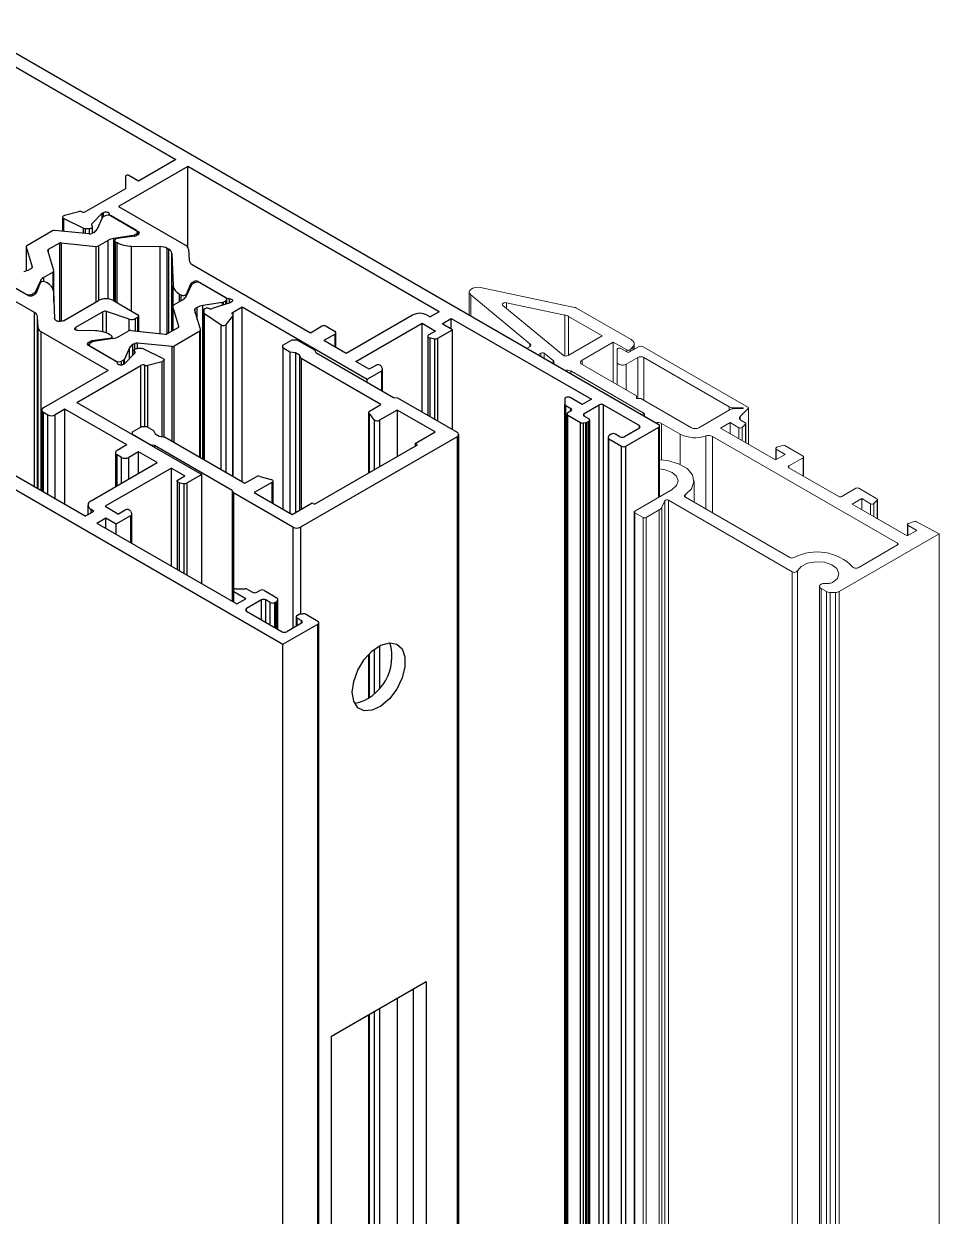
# Model space of a CAD drawing. Header units: millimetres. Extents: x 221 to 2771, y 196 to 840.
# Drawn here: x 2630.76 to 2665.56, y 745.87 to 791.19 of the extents above; entities that cross this region are included whole.
import ezdxf

# ---------------------------------------------------------------- set-up
doc = ezdxf.new("R2010")
doc.units = ezdxf.units.MM

# ---------------------------------------------------------------- blocks, each defined once
blk = doc.blocks.new('İS.GR.3D')
at = {"color": 252, "linetype": 'Continuous'}
for p, q in [((2666.2, 2381.307), (2666.559, 2381.515)), ((2666.2, 2381.202), (2666.2, 2381.307)), ((2666.559, 2381.515), (2666.729, 2381.515)), ((2666.729, 2381.515), (2667.405, 2381.125)), ((2666.467, 2381.047), (2666.2, 2381.202)), ((2666.2, 2381.202), (2666.2, 2375.08)), ((2666.681, 2381.016), (2666.467, 2381.047)), ((2666.467, 2381.047), (2666.467, 2374.926)), ((2666.839, 2380.924), (2666.681, 2381.016)), ((2666.681, 2381.016), (2666.681, 2374.943)), ((2666.9, 2380.798), (2666.839, 2380.924)), ((2666.839, 2380.924), (2666.839, 2375.035)), ((2669.932, 2379.048), (2666.9, 2380.798)), ((2666.9, 2380.798), (2666.9, 2375.07)), ((2667.405, 2381.125), (2667.454, 2381.033)), ((2667.454, 2381.033), (2670.413, 2379.325)), ((2669.503, 2378.8), (2669.932, 2379.048)), ((2670.413, 2379.325), (2670.565, 2379.301)), ((2670.565, 2379.301), (2672.827, 2377.996)), ((2669.467, 2376.453), (2669.467, 2378.75)), ((2669.678, 2378.473), (2669.479, 2378.721)), ((2669.479, 2378.721), (2669.479, 2376.46)), ((2670.553, 2378.844), (2669.875, 2378.453)), ((2671.996, 2378.011), (2670.553, 2378.844)), ((2670.553, 2378.844), (2670.553, 2377.08)), ((2660.488, 2378.011), (2660.847, 2378.218)), ((2660.847, 2378.218), (2661.018, 2378.218)), ((2661.018, 2378.218), (2661.292, 2378.06)), ((2669.678, 2378.473), (2669.678, 2376.575)), ((2669.875, 2378.453), (2669.875, 2376.689)), ((2660.488, 2377.913), (2660.488, 2378.011)), ((2661.164, 2377.523), (2660.488, 2377.913)), ((2661.292, 2378.06), (2661.347, 2377.937)), ((2661.347, 2377.937), (2661.505, 2377.846)), ((2661.505, 2377.846), (2661.724, 2377.811)), ((2661.724, 2377.811), (2664.756, 2376.061)), ((2672.827, 2377.83), (2666.873, 2374.394)), ((2671.235, 2377.572), (2671.996, 2378.011)), ((2672.827, 2377.83), (2672.827, 2327.992)), ((2672.886, 2377.927), (2672.886, 2328.075)), ((2661.322, 2377.495), (2661.164, 2377.523)), ((2664.282, 2375.787), (2661.322, 2377.495)), ((2661.322, 2377.495), (2661.322, 2377.432)), ((2667.405, 2375.263), (2671.32, 2377.523)), ((2671.32, 2377.523), (2671.235, 2377.572)), ((2671.235, 2377.572), (2671.235, 2377.473)), ((2664.756, 2376.061), (2665.185, 2376.308)), ((2665.323, 2376.322), (2665.753, 2376.207)), ((2665.787, 2376.094), (2665.116, 2375.706)), ((2665.787, 2376.094), (2665.787, 2375.318)), ((2665.823, 2376.143), (2665.823, 2375.298)), ((2664.324, 2375.699), (2664.282, 2375.787)), ((2664.282, 2375.787), (2664.282, 2371.576)), ((2666.586, 2374.394), (2664.324, 2375.699)), ((2664.324, 2375.699), (2664.324, 2371.552)), ((2665.116, 2375.706), (2666.559, 2374.873)), ((2666.559, 2374.873), (2667.32, 2375.312)), ((2667.32, 2375.312), (2667.405, 2375.263)), ((2666.586, 2374.394), (2666.586, 2370.552)), ((2666.873, 2374.394), (2666.873, 2371.089)), ((2669.467, 2367.888), (2669.467, 2369.556)), ((2669.479, 2369.568), (2669.479, 2367.896)), ((2669.678, 2369.748), (2669.678, 2368.062)), ((2669.875, 2369.879), (2669.875, 2368.279)), ((2668.053, 2355.049), (2671.647, 2357.123)), ((2671.159, 2356.842), (2671.159, 2347.277)), ((2671.647, 2357.123), (2671.647, 2346.996)), ((2670.553, 2356.492), (2670.553, 2346.927)), ((2669.479, 2355.872), (2669.479, 2346.307)), ((2669.678, 2355.987), (2669.678, 2346.423)), ((2669.875, 2356.1), (2669.875, 2346.536)), ((2669.467, 2346.301), (2669.467, 2355.865)), ((2668.053, 2344.922), (2668.053, 2355.049)), ((2671.159, 2347.277), (2668.053, 2345.485)), ((2671.159, 2347.277), (2671.647, 2346.996)), ((2671.647, 2346.996), (2668.053, 2344.922)), ((2669.467, 2332.529), (2669.467, 2334.197)), ((2669.479, 2334.209), (2669.479, 2332.537)), ((2669.678, 2334.389), (2669.678, 2332.703)), ((2669.875, 2334.519), (2669.875, 2332.92)), ((2672.827, 2327.992), (2666.873, 2324.556)), ((2666.586, 2324.556), (2666.207, 2324.774))]:
    blk.add_line(p, q, dxfattribs=at)
at = {"color": 252, "linetype": 'Continuous', "flags": 128}
for points in [[(2669.479, 2378.721), (2669.472, 2378.731), (2669.468, 2378.741), (2669.467, 2378.752), (2669.469, 2378.763), (2669.474, 2378.773), (2669.481, 2378.783), (2669.491, 2378.792), (2669.503, 2378.8)], [(2665.753, 2376.207), (2665.777, 2376.198), (2665.798, 2376.186), (2665.813, 2376.172), (2665.821, 2376.156), (2665.823, 2376.139), (2665.818, 2376.122), (2665.805, 2376.107), (2665.787, 2376.094)], [(2668.844, 2368.122), (2668.898, 2368.53), (2669.056, 2368.958), (2669.299, 2369.357), (2669.603, 2369.686), (2669.933, 2369.908), (2670.254, 2370), (2670.531, 2369.951), (2670.735, 2369.766), (2670.842, 2369.466), (2670.842, 2369.084), (2670.735, 2368.66), (2670.531, 2368.241), (2670.254, 2367.871), (2669.933, 2367.592), (2669.603, 2367.433), (2669.299, 2367.412), (2669.056, 2367.53), (2668.898, 2367.776), (2668.844, 2368.122)], [(2668.844, 2332.762), (2668.898, 2333.171), (2669.056, 2333.598), (2669.299, 2333.998), (2669.603, 2334.327), (2669.933, 2334.549), (2670.254, 2334.64), (2670.531, 2334.591), (2670.735, 2334.407), (2670.842, 2334.107), (2670.842, 2333.724), (2670.735, 2333.3), (2670.531, 2332.881), (2670.254, 2332.512), (2669.933, 2332.233), (2669.603, 2332.074), (2669.299, 2332.052), (2669.056, 2332.171), (2668.898, 2332.416), (2668.844, 2332.762)]]:
    blk.add_lwpolyline(points, dxfattribs=at)
at = {"color": 252, "linetype": 'Continuous'}
for centre, radius, start, end in [((2669.791, 2378.603), 0.172, 229.011, 299.3253), ((2672.795, 2377.913), 0.0887, 290.7714, 69.2286), ((2665.272, 2376.139), 0.191, 74.5658, 117.0978), ((2666.729, 2374.671), 0.313, 242.616, 297.384), ((2668.508, 2369.476), 1.842, 283.4786, 16.539), ((2668.508, 2334.117), 1.842, 283.4786, 16.539), ((2672.784, 2328.085), 0.102, 294.3654, 354.301), ((2666.729, 2324.833), 0.313, 242.616, 297.384)]:
    blk.add_arc(centre, radius, start, end, dxfattribs=at)

msp = doc.modelspace()

# ---------------------------------------------------------------- linework, layer by layer
at = {"color": 252, "linetype": 'Continuous'}
for p, q in [((2654.897, 775.953), (2628.508, 791.187)), ((2630.262, 789.653), (2636.541, 786.028)), ((2636.993, 785.767), (2634.363, 784.248)), ((2636.541, 786.028), (2635.126, 785.211)), ((2646.553, 780.248), (2636.993, 785.767)), ((2636.993, 782.705), (2636.993, 785.767)), ((2634.622, 785.391), (2634.622, 784.92)), ((2635.126, 785.211), (2634.759, 785.424)), ((2634.622, 784.92), (2633.118, 784.052)), ((2632.848, 784.049), (2632.304, 783.903)), ((2633.347, 783.593), (2633.741, 783.987)), ((2633.741, 783.987), (2633.797, 784.019)), ((2633.741, 783.809), (2633.741, 783.987)), ((2633.797, 783.856), (2633.797, 784.019)), ((2634.002, 783.914), (2634.002, 783.975)), ((2634.363, 784.248), (2636.908, 782.779)), ((2632.235, 783.84), (2632.235, 783.304)), ((2632.277, 783.787), (2633.026, 783.424)), ((2632.277, 783.3), (2632.277, 783.787)), ((2633.347, 783.524), (2633.347, 783.593)), ((2633.358, 783.512), (2633.347, 783.524)), ((2633.374, 783.236), (2633.374, 783.477)), ((2634.06, 783.9), (2635.126, 783.285)), ((2634.06, 783.899), (2634.06, 783.9)), ((2633.026, 783.223), (2633.026, 783.424)), ((2633.103, 783.408), (2633.254, 783.408)), ((2633.103, 783.215), (2633.103, 783.408)), ((2633.254, 783.2), (2633.254, 783.408)), ((2634.987, 783.12), (2634.306, 783.025)), ((2635.126, 783.187), (2635.044, 783.139)), ((2635.126, 783.187), (2635.126, 783.285)), ((2634.214, 782.958), (2634.214, 780.643)), ((2634.25, 782.909), (2634.311, 782.874)), ((2634.25, 780.623), (2634.25, 782.909)), ((2634.311, 780.588), (2634.311, 782.874)), ((2634.857, 782.738), (2635.943, 782.723)), ((2634.857, 780.272), (2634.857, 782.738)), ((2635.943, 779.416), (2635.943, 782.723)), ((2636.216, 782.656), (2636.274, 782.622)), ((2636.216, 779.407), (2636.216, 782.656)), ((2636.274, 779.441), (2636.274, 782.622)), ((2637.025, 782.621), (2637.042, 782.203)), ((2636.391, 782.465), (2636.443, 781.235)), ((2636.391, 779.508), (2636.391, 782.465)), ((2637.159, 782.046), (2641.66, 779.448)), ((2631.17, 780.213), (2629.356, 781.26)), ((2629.874, 781.484), (2630.94, 780.868)), ((2631.389, 781.342), (2631.225, 780.949)), ((2631.652, 781.339), (2631.591, 781.374)), ((2636.443, 780.499), (2636.443, 781.235)), ((2636.94, 780.917), (2637.105, 781.31)), ((2637.105, 781.198), (2637.105, 781.31)), ((2637.137, 781.343), (2637.219, 781.391)), ((2637.137, 781.266), (2637.137, 781.343)), ((2637.219, 781.325), (2637.219, 781.391)), ((2637.389, 781.391), (2638.456, 780.775)), ((2637.389, 781.367), (2637.389, 781.391)), ((2631.11, 780.868), (2631.193, 780.916)), ((2631.887, 781.023), (2631.931, 779.985)), ((2636.677, 780.92), (2636.739, 780.884)), ((2636.677, 780.637), (2636.677, 780.92)), ((2636.739, 780.672), (2636.739, 780.884)), ((2636.94, 780.843), (2636.94, 780.917)), ((2638.456, 780.772), (2638.456, 780.775)), ((2632.272, 779.906), (2633.599, 780.672)), ((2634.165, 780.672), (2635.098, 780.133)), ((2636.426, 780.463), (2636.426, 779.528)), ((2636.428, 779.529), (2636.428, 780.451)), ((2637.603, 780.31), (2637.603, 780.222)), ((2637.803, 780.363), (2637.783, 780.37)), ((2638.605, 780.59), (2637.923, 780.363)), ((2638.585, 780.584), (2638.585, 780.741)), ((2638.662, 780.623), (2638.605, 780.59)), ((2638.719, 780.231), (2639.058, 780.427)), ((2639.058, 780.427), (2643.81, 777.684)), ((2639.058, 773.789), (2639.058, 780.427)), ((2631.17, 773.584), (2631.17, 780.213)), ((2631.305, 779.637), (2631.287, 780.055)), ((2631.287, 773.516), (2631.287, 780.055)), ((2633.764, 780.245), (2632.73, 779.648)), ((2633.764, 779.484), (2633.764, 780.245)), ((2634.772, 779.968), (2633.909, 780.256)), ((2633.909, 779.438), (2633.909, 780.256)), ((2634.772, 779.526), (2634.772, 779.968)), ((2635.098, 780.035), (2635.013, 779.986)), ((2635.013, 779.51), (2635.013, 779.986)), ((2635.098, 779.502), (2635.098, 780.035)), ((2635.133, 779.498), (2635.133, 780.084)), ((2637.603, 774.628), (2637.603, 780.222)), ((2637.631, 780.178), (2638.259, 779.746)), ((2637.631, 774.612), (2637.631, 780.178)), ((2638.46, 779.761), (2638.713, 780.075)), ((2638.713, 773.988), (2638.713, 780.075)), ((2638.719, 780.126), (2638.719, 780.231)), ((2638.725, 773.981), (2638.725, 780.105)), ((2645.535, 780.117), (2643.018, 778.664)), ((2646.101, 780.117), (2646.214, 780.052)), ((2646.553, 780.248), (2646.214, 780.052)), ((2646.666, 779.79), (2647.006, 779.986)), ((2647.006, 779.986), (2652.337, 776.925)), ((2647.006, 779.594), (2647.006, 779.986)), ((2631.305, 773.506), (2631.305, 779.637)), ((2633.967, 778.011), (2631.422, 779.48)), ((2631.422, 773.438), (2631.422, 779.48)), ((2632.73, 779.648), (2632.73, 779.55)), ((2633.472, 779.52), (2632.812, 779.53)), ((2638.259, 774.25), (2638.259, 779.746)), ((2638.46, 774.134), (2638.46, 779.761)), ((2641.66, 779.448), (2642.084, 779.692)), ((2642.594, 779.399), (2642.169, 779.154)), ((2642.254, 779.692), (2642.594, 779.497)), ((2642.594, 778.909), (2642.594, 779.399)), ((2642.629, 778.888), (2642.629, 779.448)), ((2643.385, 778.354), (2645.903, 779.807)), ((2645.903, 779.807), (2646.412, 779.513)), ((2645.903, 776.431), (2645.903, 779.807)), ((2646.412, 779.513), (2646.157, 779.366)), ((2646.505, 779.24), (2647.062, 779.562)), ((2647.062, 779.562), (2646.666, 779.79)), ((2647.062, 775.762), (2647.062, 779.562)), ((2633.203, 779.072), (2633.286, 779.12)), ((2633.203, 778.974), (2633.203, 779.072)), ((2634.27, 778.358), (2633.203, 778.974)), ((2633.286, 779.055), (2633.286, 779.12)), ((2634.023, 779.233), (2633.343, 779.138)), ((2633.343, 779.087), (2633.343, 779.138)), ((2634.018, 779.385), (2634.08, 779.35)), ((2634.023, 779.213), (2634.023, 779.233)), ((2634.115, 779.228), (2634.115, 779.301)), ((2643.018, 778.664), (2642.169, 779.154)), ((2646.122, 779.317), (2646.122, 776.304)), ((2646.211, 779.25), (2646.39, 779.222)), ((2646.211, 776.253), (2646.211, 779.25)), ((2646.39, 776.15), (2646.39, 779.222)), ((2646.505, 776.083), (2646.505, 779.24)), ((2621.295, 778.762), (2640.614, 767.61)), ((2634.589, 778.272), (2634.983, 778.666)), ((2634.955, 778.781), (2634.955, 778.638)), ((2634.971, 778.747), (2634.983, 778.735)), ((2634.971, 778.654), (2634.971, 778.747)), ((2634.983, 778.666), (2634.983, 778.735)), ((2635.227, 778.85), (2635.075, 778.85)), ((2636.052, 778.472), (2635.304, 778.834)), ((2632.779, 776.802), (2635.211, 778.207)), ((2634.532, 778.239), (2634.589, 778.272)), ((2635.211, 775.861), (2635.211, 778.207)), ((2635.363, 775.886), (2635.363, 778.215)), ((2635.481, 778.21), (2636.026, 778.356)), ((2635.481, 775.853), (2635.481, 778.21)), ((2636.026, 775.495), (2636.026, 778.356)), ((2636.095, 775.484), (2636.095, 778.419)), ((2643.895, 778.06), (2643.385, 778.354)), ((2644.149, 778.207), (2643.895, 778.06)), ((2644.398, 778.073), (2644.35, 778.176)), ((2644.402, 777.234), (2644.402, 778.055)), ((2633.09, 772.475), (2623.53, 777.994)), ((2633.967, 778.011), (2631.506, 776.59)), ((2643.81, 777.684), (2644.367, 778.006)), ((2643.81, 777.576), (2643.81, 777.684)), ((2644.367, 777.254), (2644.367, 778.006)), ((2632.779, 776.802), (2637.531, 774.059)), ((2651.326, 776.933), (2651.326, 776.737)), ((2651.326, 714.357), (2651.326, 776.737)), ((2651.362, 776.688), (2651.56, 776.574)), ((2651.362, 714.239), (2651.362, 776.688)), ((2651.984, 776.721), (2651.531, 776.982)), ((2652.337, 776.925), (2651.984, 776.721)), ((2652.069, 776.378), (2652.634, 776.704)), ((2652.634, 713.537), (2652.634, 776.704)), ((2652.804, 776.704), (2654.162, 775.921)), ((2652.804, 713.439), (2652.804, 776.704)), ((2631.447, 776.508), (2631.447, 773.424)), ((2631.506, 776.427), (2631.676, 776.329)), ((2631.506, 773.39), (2631.506, 776.427)), ((2631.676, 773.292), (2631.676, 776.329)), ((2632.326, 776.541), (2631.959, 776.329)), ((2631.959, 773.129), (2631.959, 776.329)), ((2634.674, 775.186), (2632.326, 776.541)), ((2632.326, 772.916), (2632.326, 776.541)), ((2651.411, 776.362), (2651.411, 713.557)), ((2651.56, 776.476), (2651.446, 776.41)), ((2651.446, 776.313), (2651.923, 776.037)), ((2651.446, 713.439), (2651.446, 776.313)), ((2651.56, 776.476), (2651.56, 776.574)), ((2652.069, 776.28), (2652.069, 776.378)), ((2652.238, 776.182), (2652.069, 776.28)), ((2651.923, 712.614), (2651.923, 776.037)), ((2652.039, 776.02), (2652.128, 776.033)), ((2652.039, 712.511), (2652.039, 776.02)), ((2652.128, 712.487), (2652.128, 776.033)), ((2652.182, 776.051), (2652.238, 776.084)), ((2652.182, 712.492), (2652.182, 776.051)), ((2652.238, 712.524), (2652.238, 776.084)), ((2652.274, 712.602), (2652.274, 776.133)), ((2654.162, 775.823), (2653.596, 775.496)), ((2653.653, 775.137), (2654.897, 775.855)), ((2654.162, 775.823), (2654.162, 775.921)), ((2654.897, 773.193), (2654.897, 775.855)), ((2654.932, 773.214), (2654.932, 775.904)), ((2652.971, 775.461), (2652.971, 710.855)), ((2652.999, 775.53), (2652.975, 775.479)), ((2653.006, 775.412), (2653.483, 775.137)), ((2653.006, 710.737), (2653.006, 775.412)), ((2653.087, 775.594), (2653.03, 775.561)), ((2653.426, 775.496), (2653.257, 775.594)), ((2634.248, 774.892), (2634.248, 773.601)), ((2634.674, 775.186), (2634.306, 774.974)), ((2635.126, 774.925), (2634.759, 774.712)), ((2635.834, 774.516), (2635.126, 774.925)), ((2635.126, 774.108), (2635.126, 774.925)), ((2653.483, 709.912), (2653.483, 775.137)), ((2653.653, 709.814), (2653.653, 775.137)), ((2633.316, 773.063), (2635.834, 774.516)), ((2634.476, 774.712), (2634.306, 774.81)), ((2634.306, 773.635), (2634.306, 774.81)), ((2634.476, 773.733), (2634.476, 774.712)), ((2634.759, 773.896), (2634.759, 774.712)), ((2636.371, 774.304), (2633.854, 772.851)), ((2636.371, 774.304), (2636.88, 774.01)), ((2636.371, 770.581), (2636.371, 774.304)), ((2636.626, 773.863), (2636.88, 774.01)), ((2637.531, 774.059), (2636.974, 773.738)), ((2637.531, 769.912), (2637.531, 774.059)), ((2636.59, 773.814), (2636.59, 770.455)), ((2636.679, 773.747), (2636.858, 773.72)), ((2636.679, 770.403), (2636.679, 773.747)), ((2636.858, 770.3), (2636.858, 773.72)), ((2636.974, 770.233), (2636.974, 773.738)), ((2633.09, 772.475), (2633.429, 772.671)), ((2633.199, 772.9), (2633.199, 772.538)), ((2633.316, 772.737), (2633.429, 772.671)), ((2633.316, 772.606), (2633.316, 772.737)), ((2633.854, 772.851), (2634.363, 772.557)), ((2634.617, 772.704), (2634.363, 772.557)), ((2634.818, 772.673), (2634.866, 772.57)), ((2633.543, 772.214), (2633.882, 772.41)), ((2633.543, 772.214), (2638.86, 769.144)), ((2633.882, 772.41), (2634.278, 772.181)), ((2633.882, 772.018), (2633.882, 772.41)), ((2634.278, 772.181), (2634.835, 772.503)), ((2634.278, 771.79), (2634.278, 772.181)), ((2634.835, 771.468), (2634.835, 772.503)), ((2634.87, 771.448), (2634.87, 772.552)), ((2638.712, 769.651), (2638.712, 769.23)), ((2639.199, 769.34), (2638.747, 769.602)), ((2638.747, 769.21), (2638.747, 769.602)), ((2638.832, 769.72), (2639.171, 769.72)), ((2639.256, 769.7), (2639.454, 769.585)), ((2639.624, 769.585), (2639.737, 769.651)), ((2639.906, 769.651), (2640.383, 769.376)), ((2638.86, 769.144), (2639.199, 769.34)), ((2639.793, 769.291), (2639.228, 768.965)), ((2639.793, 768.54), (2639.793, 769.291)), ((2640.133, 769.193), (2639.963, 769.291)), ((2639.963, 768.442), (2639.963, 769.291)), ((2640.133, 768.344), (2640.133, 769.193)), ((2640.302, 769.193), (2640.359, 769.226)), ((2640.302, 768.246), (2640.302, 769.193)), ((2640.359, 768.214), (2640.359, 769.226)), ((2640.39, 769.257), (2640.414, 769.309)), ((2640.39, 768.196), (2640.39, 769.257)), ((2640.414, 768.182), (2640.414, 769.309)), ((2640.418, 768.18), (2640.418, 769.327)), ((2639.228, 768.867), (2639.228, 768.965)), ((2639.228, 768.867), (2640.585, 768.083)), ((2641.116, 768.655), (2641.116, 768.291)), ((2641.151, 768.704), (2641.208, 768.736)), ((2641.151, 768.606), (2641.321, 768.508)), ((2641.151, 768.312), (2641.151, 768.606)), ((2641.261, 768.754), (2641.351, 768.768)), ((2641.943, 768.475), (2641.467, 768.75)), ((2640.614, 767.61), (2641.943, 768.377)), ((2641.321, 768.41), (2640.755, 768.083)), ((2641.321, 768.41), (2641.321, 768.508)), ((2641.943, 703.054), (2641.943, 768.377)), ((2641.978, 703.131), (2641.978, 768.426)), ((2640.614, 702.286), (2640.614, 767.61))]:
    msp.add_line(p, q, dxfattribs=at)
at = {"color": 32, "linetype": 'Continuous'}
for p, q in [((2633.744, 783.816), (2633.545, 783.387)), ((2633.854, 783.889), (2633.766, 783.838)), ((2635.042, 783.334), (2634.08, 783.889)), ((2631.855, 783.323), (2630.875, 782.757)), ((2633.241, 783.201), (2631.925, 783.335)), ((2633.421, 783.263), (2633.347, 783.221)), ((2634.916, 783.14), (2634.173, 783.025)), ((2634.173, 783.025), (2634.173, 780.667)), ((2634.916, 783.14), (2634.916, 783.111)), ((2635.042, 783.203), (2634.953, 783.152)), ((2634.953, 783.152), (2634.953, 783.116)), ((2635.042, 783.203), (2635.042, 783.138)), ((2635.088, 783.165), (2635.088, 783.268)), ((2630.851, 782.724), (2630.851, 781.801)), ((2630.853, 782.716), (2631.085, 781.956)), ((2630.853, 782.716), (2630.853, 781.801)), ((2632.112, 782.851), (2631.692, 782.608)), ((2631.692, 782.608), (2631.692, 782.495)), ((2632.112, 782.851), (2632.112, 779.873)), ((2632.183, 782.864), (2633.499, 782.73)), ((2632.183, 782.864), (2632.183, 779.876)), ((2633.499, 782.73), (2633.499, 780.614)), ((2633.604, 782.749), (2633.958, 782.953)), ((2633.604, 782.749), (2633.604, 780.675)), ((2633.958, 782.953), (2633.958, 780.736)), ((2631.902, 781.808), (2631.67, 782.568)), ((2631.051, 781.895), (2630.978, 781.853)), ((2631.085, 781.956), (2631.085, 781.932)), ((2631.515, 781.543), (2631.868, 781.747)), ((2631.868, 781.747), (2631.868, 781.11)), ((2631.904, 780.621), (2631.904, 781.796)), ((2629.894, 781.472), (2630.856, 780.917)), ((2631.391, 781.418), (2631.192, 780.99)), ((2631.391, 781.418), (2631.391, 781.344)), ((2631.515, 781.543), (2631.515, 781.394)), ((2637.138, 781.269), (2636.939, 780.84)), ((2637.248, 781.342), (2637.16, 781.291)), ((2637.474, 781.342), (2638.436, 780.786)), ((2631.17, 780.968), (2631.082, 780.917)), ((2631.082, 780.917), (2631.082, 780.856)), ((2631.17, 780.968), (2631.17, 780.903)), ((2631.192, 780.99), (2631.192, 780.915)), ((2636.66, 779.691), (2636.428, 780.451)), ((2636.461, 780.512), (2636.815, 780.716)), ((2637.352, 780.406), (2637.278, 780.363)), ((2637.278, 780.193), (2637.278, 780.363)), ((2637.352, 779.952), (2637.352, 780.406)), ((2638.31, 780.592), (2637.567, 780.477)), ((2637.567, 774.649), (2637.567, 780.477)), ((2638.31, 780.492), (2638.31, 780.592)), ((2638.436, 780.656), (2638.348, 780.605)), ((2638.348, 780.505), (2638.348, 780.605)), ((2638.436, 780.534), (2638.436, 780.656)), ((2638.483, 780.55), (2638.483, 780.721)), ((2637.245, 780.302), (2637.477, 779.542)), ((2634.372, 779.306), (2634.725, 779.51)), ((2634.831, 779.529), (2636.147, 779.395)), ((2636.638, 779.65), (2636.217, 779.408)), ((2637.455, 779.502), (2636.475, 778.936)), ((2636.66, 779.675), (2636.66, 779.691)), ((2637.455, 774.714), (2637.455, 779.502)), ((2637.478, 774.7), (2637.478, 779.534)), ((2633.241, 778.99), (2633.241, 778.952)), ((2633.376, 779.107), (2633.288, 779.056)), ((2634.156, 779.234), (2633.414, 779.119)), ((2634.983, 779.038), (2634.909, 778.995)), ((2634.909, 778.592), (2634.909, 778.995)), ((2634.983, 778.825), (2634.983, 779.038)), ((2636.405, 778.923), (2635.088, 779.057)), ((2635.088, 778.85), (2635.088, 779.057)), ((2634.25, 778.37), (2633.288, 778.925)), ((2634.785, 778.871), (2634.586, 778.442)), ((2634.785, 778.468), (2634.785, 778.871)), ((2636.405, 775.32), (2636.405, 778.923)), ((2636.475, 775.279), (2636.475, 778.936)), ((2634.564, 778.421), (2634.476, 778.37)), ((2634.476, 778.221), (2634.476, 778.37)), ((2634.564, 778.257), (2634.564, 778.421)), ((2634.586, 778.27), (2634.586, 778.442))]:
    msp.add_line(p, q, dxfattribs=at)
at = {"color": 21, "linetype": 'Continuous', "lineweight": 15}
for p, q in [((2647.698, 780.99), (2647.698, 780.109)), ((2647.756, 780.884), (2650.002, 779.032)), ((2647.756, 780.884), (2647.756, 780.076)), ((2651.699, 780.413), (2648.127, 781.163)), ((2648.975, 780.482), (2651.267, 778.593)), ((2651.327, 780.122), (2649.114, 780.587)), ((2649.114, 780.587), (2649.114, 780.367)), ((2653.848, 779.187), (2651.772, 780.386)), ((2651.327, 780.122), (2651.327, 778.567)), ((2652.748, 779.333), (2651.473, 780.069)), ((2651.473, 780.069), (2651.473, 778.597)), ((2650.002, 779.032), (2650.002, 778.926)), ((2651.45, 778.584), (2652.748, 779.333)), ((2651.984, 778.402), (2653.172, 779.088)), ((2653.172, 779.088), (2653.681, 778.794)), ((2653.172, 779.088), (2653.172, 777.553)), ((2653.965, 778.816), (2653.965, 779.024)), ((2649.984, 778.913), (2649.877, 778.851)), ((2650.301, 778.606), (2650.42, 778.675)), ((2650.42, 778.675), (2650.42, 778.538)), ((2650.542, 778.669), (2650.88, 778.39)), ((2650.542, 778.669), (2650.542, 778.467)), ((2653.318, 778.815), (2653.318, 778.329)), ((2653.681, 778.717), (2653.455, 778.848)), ((2653.66, 778.248), (2654.105, 778.505)), ((2653.681, 778.794), (2653.681, 778.717)), ((2654.133, 778.913), (2653.794, 778.717)), ((2653.807, 778.804), (2653.912, 778.909)), ((2653.807, 778.804), (2653.807, 778.724)), ((2653.912, 778.909), (2653.912, 778.785)), ((2654.105, 778.505), (2654.105, 776.949)), ((2658.306, 776.603), (2654.303, 778.913)), ((2654.331, 778.505), (2657.577, 776.631)), ((2654.331, 778.505), (2654.331, 776.884)), ((2650.88, 778.39), (2650.88, 778.272)), ((2651.984, 778.402), (2651.984, 778.239)), ((2654.049, 777.047), (2651.984, 778.239)), ((2653.318, 778.329), (2653.318, 777.469)), ((2653.66, 778.248), (2653.66, 777.272)), ((2654.303, 776.41), (2651.56, 777.994)), ((2651.56, 777.994), (2651.56, 777.88)), ((2654.049, 776.949), (2654.049, 777.047)), ((2654.218, 776.949), (2654.049, 776.949)), ((2656.142, 775.839), (2654.218, 776.949)), ((2654.303, 776.41), (2654.303, 776.296)), ((2657.621, 776.529), (2656.425, 775.839)), ((2657.577, 776.631), (2657.577, 776.504)), ((2657.718, 776.598), (2658.077, 776.598)), ((2657.718, 776.598), (2657.718, 776.56)), ((2658.077, 776.563), (2657.762, 776.563)), ((2657.992, 776.263), (2658.31, 776.582)), ((2657.992, 776.263), (2657.992, 776.148)), ((2658.077, 776.598), (2658.077, 776.563)), ((2658.31, 776.582), (2658.31, 775.207)), ((2658.314, 775.205), (2658.314, 776.59)), ((2655.718, 775.594), (2655.01, 776.002)), ((2655.01, 776.002), (2655.01, 774.616)), ((2657.245, 775.822), (2657.612, 776.035)), ((2659.338, 774.614), (2657.245, 775.822)), ((2657.612, 776.035), (2657.949, 775.84)), ((2657.612, 776.035), (2657.612, 775.61)), ((2657.949, 775.84), (2657.949, 775.416)), ((2658.186, 776.03), (2658.024, 776.124)), ((2658.075, 775.85), (2658.199, 775.974)), ((2658.075, 775.85), (2658.075, 775.343)), ((2658.199, 775.974), (2658.199, 775.271)), ((2658.21, 775.265), (2658.21, 775.997)), ((2655.718, 775.594), (2655.718, 774.444)), ((2656.696, 775.525), (2656.696, 772.743)), ((2663.976, 771.446), (2656.941, 775.508)), ((2656.941, 775.508), (2656.941, 772.601)), ((2659.346, 775.053), (2659.346, 774.619)), ((2659.369, 775.02), (2659.705, 774.826)), ((2659.369, 775.02), (2659.369, 774.632)), ((2659.601, 775.165), (2659.386, 775.093)), ((2660.384, 774.761), (2659.697, 775.157)), ((2659.705, 774.826), (2659.338, 774.614)), ((2659.847, 774.385), (2660.384, 774.696)), ((2660.384, 774.696), (2660.384, 774.01)), ((2660.408, 773.996), (2660.408, 774.728)), ((2659.847, 774.385), (2659.847, 774.32)), ((2661.742, 773.226), (2659.847, 774.32)), ((2656.241, 773.006), (2656.241, 773.814)), ((2662.392, 773.536), (2661.855, 773.226)), ((2663.193, 773.14), (2662.506, 773.536)), ((2655.406, 773.487), (2653.992, 772.671)), ((2655.019, 772.818), (2655.131, 773.058)), ((2655.131, 773.058), (2655.131, 707.735)), ((2655.265, 773.079), (2659.971, 770.362)), ((2655.265, 773.079), (2655.265, 707.756)), ((2655.906, 773.289), (2655.906, 773.199)), ((2655.912, 773.195), (2659.879, 770.906)), ((2662.251, 772.932), (2662.619, 773.144)), ((2662.619, 773.144), (2662.955, 772.95)), ((2662.619, 773.144), (2662.619, 772.72)), ((2663.081, 772.96), (2663.205, 773.084)), ((2663.205, 773.084), (2663.205, 772.381)), ((2663.216, 772.375), (2663.216, 773.107)), ((2653.969, 772.638), (2653.969, 707.315)), ((2653.992, 772.606), (2654.303, 772.426)), ((2653.992, 772.606), (2653.992, 707.282)), ((2654.416, 772.426), (2654.916, 772.714)), ((2654.916, 772.714), (2654.916, 707.391)), ((2655.019, 772.818), (2655.019, 707.495)), ((2664.344, 771.724), (2662.251, 772.932)), ((2662.955, 772.95), (2662.955, 772.526)), ((2663.081, 772.96), (2663.081, 772.453)), ((2654.303, 772.426), (2654.303, 707.103)), ((2654.416, 772.426), (2654.416, 707.103)), ((2664.352, 772.163), (2664.352, 771.728)), ((2664.607, 772.275), (2664.392, 772.203)), ((2665.56, 771.806), (2664.704, 772.267)), ((2661.759, 769.611), (2665.56, 771.806)), ((2664.712, 771.936), (2664.344, 771.724)), ((2664.375, 772.13), (2664.712, 771.936)), ((2664.375, 772.13), (2664.375, 771.742)), ((2665.56, 771.806), (2665.56, 706.482)), ((2662.477, 770.515), (2663.976, 771.381)), ((2663.976, 771.446), (2663.976, 771.381)), ((2659.971, 770.362), (2659.971, 705.039)), ((2660.172, 770.395), (2660.172, 705.072)), ((2661.369, 769.923), (2661.214, 769.923)), ((2661.014, 769.808), (2661.014, 704.485)), ((2661.073, 769.726), (2661.273, 769.611)), ((2661.073, 769.726), (2661.073, 704.403)), ((2661.273, 769.611), (2661.273, 704.288)), ((2661.414, 769.577), (2661.617, 769.577)), ((2661.414, 769.577), (2661.414, 704.254)), ((2661.617, 769.577), (2661.617, 704.254)), ((2661.759, 769.611), (2661.759, 704.288))]:
    msp.add_line(p, q, dxfattribs=at)
at = {"color": 252, "linetype": 'Continuous', "flags": 128}
for points in [[(2634.759, 785.424), (2634.74, 785.432), (2634.718, 785.436), (2634.694, 785.437), (2634.672, 785.434), (2634.651, 785.427), (2634.636, 785.417), (2634.626, 785.404), (2634.622, 785.391)], [(2633.797, 784.019), (2633.825, 784.031), (2633.857, 784.038), (2633.891, 784.04), (2633.924, 784.035), (2633.954, 784.026), (2633.978, 784.012), (2633.995, 783.994), (2634.002, 783.975)], [(2632.304, 783.903), (2632.278, 783.893), (2632.258, 783.881), (2632.243, 783.866), (2632.236, 783.849), (2632.235, 783.832), (2632.243, 783.815), (2632.257, 783.799), (2632.277, 783.787)], [(2633.254, 783.408), (2633.285, 783.411), (2633.314, 783.417), (2633.339, 783.428), (2633.358, 783.443), (2633.37, 783.46), (2633.374, 783.477), (2633.37, 783.495), (2633.358, 783.512)], [(2634.306, 783.025), (2634.277, 783.019), (2634.251, 783.008), (2634.232, 782.994), (2634.219, 782.977), (2634.214, 782.959), (2634.218, 782.941), (2634.23, 782.924), (2634.25, 782.909)], [(2637.783, 780.37), (2637.754, 780.377), (2637.723, 780.379), (2637.692, 780.377), (2637.663, 780.37), (2637.638, 780.359), (2637.619, 780.344), (2637.607, 780.328), (2637.603, 780.31)], [(2638.585, 780.741), (2638.618, 780.737), (2638.648, 780.728), (2638.673, 780.714), (2638.689, 780.697), (2638.697, 780.677), (2638.694, 780.658), (2638.683, 780.639), (2638.662, 780.623)], [(2632.272, 779.906), (2632.225, 779.886), (2632.171, 779.874), (2632.113, 779.873), (2632.056, 779.88), (2632.006, 779.897), (2631.966, 779.922), (2631.94, 779.952), (2631.931, 779.985)], [(2638.704, 780.143), (2638.694, 780.154), (2638.687, 780.165), (2638.684, 780.177), (2638.684, 780.189), (2638.688, 780.201), (2638.695, 780.212), (2638.705, 780.222), (2638.719, 780.231)], [(2632.812, 779.53), (2632.777, 779.533), (2632.746, 779.542), (2632.721, 779.556), (2632.703, 779.573), (2632.695, 779.593), (2632.697, 779.613), (2632.709, 779.632), (2632.73, 779.648)], [(2634.023, 779.233), (2634.053, 779.24), (2634.078, 779.251), (2634.098, 779.265), (2634.111, 779.282), (2634.115, 779.3), (2634.111, 779.318), (2634.099, 779.335), (2634.08, 779.35)], [(2646.157, 779.366), (2646.138, 779.352), (2646.126, 779.335), (2646.122, 779.317), (2646.126, 779.299), (2646.138, 779.282), (2646.157, 779.268), (2646.182, 779.257), (2646.211, 779.25)], [(2634.971, 778.747), (2634.959, 778.763), (2634.955, 778.781), (2634.959, 778.799), (2634.971, 778.816), (2634.99, 778.83), (2635.015, 778.841), (2635.044, 778.848), (2635.075, 778.85)], [(2634.532, 778.239), (2634.505, 778.227), (2634.473, 778.221), (2634.439, 778.219), (2634.405, 778.223), (2634.375, 778.233), (2634.351, 778.247), (2634.335, 778.265), (2634.328, 778.284)], [(2636.052, 778.472), (2636.073, 778.459), (2636.087, 778.444), (2636.094, 778.427), (2636.094, 778.41), (2636.086, 778.393), (2636.072, 778.378), (2636.051, 778.365), (2636.026, 778.356)], [(2651.531, 776.982), (2651.503, 776.994), (2651.47, 777.001), (2651.435, 777.002), (2651.401, 776.997), (2651.37, 776.987), (2651.347, 776.971), (2651.332, 776.953), (2651.326, 776.933)], [(2636.679, 773.747), (2636.65, 773.754), (2636.626, 773.765), (2636.606, 773.78), (2636.594, 773.796), (2636.59, 773.814), (2636.594, 773.832), (2636.606, 773.849), (2636.626, 773.863)], [(2638.832, 769.72), (2638.797, 769.717), (2638.765, 769.708), (2638.739, 769.695), (2638.721, 769.677), (2638.712, 769.657), (2638.714, 769.637), (2638.726, 769.618), (2638.747, 769.602)]]:
    msp.add_lwpolyline(points, dxfattribs=at)
at = {"color": 21, "linetype": 'Continuous', "lineweight": 15, "flags": 128}
for points in [[(2648.127, 781.163), (2648.028, 781.174), (2647.928, 781.167), (2647.837, 781.142), (2647.764, 781.102), (2647.716, 781.051), (2647.698, 780.994), (2647.712, 780.936), (2647.756, 780.884)], [(2649.114, 780.587), (2649.077, 780.591), (2649.04, 780.589), (2649.006, 780.579), (2648.978, 780.564), (2648.96, 780.545), (2648.953, 780.524), (2648.958, 780.502), (2648.975, 780.482)], [(2650.002, 779.032), (2650.016, 779.018), (2650.026, 779.002), (2650.031, 778.987), (2650.031, 778.971), (2650.026, 778.955), (2650.016, 778.94), (2650.002, 778.926), (2649.984, 778.913)], [(2653.912, 778.909), (2653.94, 778.943), (2653.958, 778.979), (2653.965, 779.016), (2653.962, 779.054), (2653.948, 779.091), (2653.924, 779.126), (2653.891, 779.159), (2653.848, 779.187)], [(2653.455, 778.848), (2653.436, 778.856), (2653.414, 778.86), (2653.39, 778.861), (2653.367, 778.858), (2653.347, 778.851), (2653.332, 778.841), (2653.322, 778.829), (2653.318, 778.815)], [(2653.318, 778.329), (2653.327, 778.296), (2653.352, 778.265), (2653.391, 778.24), (2653.442, 778.223), (2653.498, 778.214), (2653.557, 778.216), (2653.612, 778.227), (2653.66, 778.248)], [(2654.339, 776.275), (2654.347, 776.284), (2654.358, 776.306), (2654.362, 776.329), (2654.358, 776.351), (2654.347, 776.373), (2654.328, 776.393), (2654.303, 776.41)], [(2658.024, 776.124), (2658.002, 776.138), (2657.986, 776.154), (2657.974, 776.172), (2657.967, 776.19), (2657.965, 776.209), (2657.969, 776.228), (2657.978, 776.246), (2657.992, 776.263)], [(2658.077, 776.598), (2658.089, 776.596), (2658.099, 776.592), (2658.105, 776.587), (2658.107, 776.58), (2658.105, 776.574), (2658.099, 776.568), (2658.089, 776.564), (2658.077, 776.563)], [(2658.31, 776.582), (2658.312, 776.584), (2658.314, 776.587), (2658.314, 776.59), (2658.314, 776.593), (2658.313, 776.595), (2658.311, 776.598), (2658.309, 776.6), (2658.306, 776.603)], [(2658.199, 775.974), (2658.205, 775.981), (2658.208, 775.988), (2658.21, 775.996), (2658.209, 776.003), (2658.206, 776.011), (2658.201, 776.018), (2658.195, 776.024), (2658.186, 776.03)], [(2659.386, 775.093), (2659.371, 775.087), (2659.359, 775.079), (2659.351, 775.069), (2659.346, 775.059), (2659.346, 775.049), (2659.35, 775.038), (2659.358, 775.029), (2659.369, 775.02)], [(2654.932, 774.62), (2655.238, 774.589), (2655.654, 774.472), (2655.98, 774.283), (2656.183, 774.044), (2656.239, 773.779), (2656.143, 773.518), (2655.906, 773.289)], [(2654.932, 774.273), (2655.147, 774.241), (2655.406, 774.14), (2655.58, 773.991), (2655.641, 773.814), (2655.58, 773.637), (2655.406, 773.487)], [(2655.906, 773.289), (2655.893, 773.279), (2655.884, 773.267), (2655.878, 773.255), (2655.877, 773.242), (2655.88, 773.229), (2655.887, 773.217), (2655.898, 773.205), (2655.912, 773.195)], [(2663.205, 773.084), (2663.211, 773.091), (2663.214, 773.098), (2663.216, 773.106), (2663.215, 773.113), (2663.213, 773.121), (2663.208, 773.128), (2663.201, 773.134), (2663.193, 773.14)], [(2664.392, 772.203), (2664.377, 772.197), (2664.365, 772.189), (2664.357, 772.179), (2664.353, 772.169), (2664.352, 772.159), (2664.356, 772.148), (2664.364, 772.139), (2664.375, 772.13)], [(2660.172, 770.395), (2660.312, 770.566), (2660.559, 770.69), (2660.871, 770.747), (2661.196, 770.726), (2661.48, 770.633), (2661.676, 770.482), (2661.75, 770.298), (2661.69, 770.112), (2661.507, 769.956)], [(2661.214, 769.923), (2661.156, 769.918), (2661.103, 769.904), (2661.06, 769.881), (2661.029, 769.852), (2661.015, 769.819), (2661.018, 769.785), (2661.038, 769.754), (2661.073, 769.726)]]:
    msp.add_lwpolyline(points, dxfattribs=at)
at = {"color": 252, "linetype": 'Continuous'}
for centre, radius, start, end in [((2632.899, 783.86), 0.196, 69.8509, 104.891), ((2633.033, 784.219), 0.188, 249.2279, 297.08), ((2634.105, 783.995), 0.105, 191.3053, 244.7423), ((2633.377, 783.558), 0.0459, 131.0761, 228.9239), ((2633.1, 783.588), 0.18, 245.4762, 270.7922), ((2634.967, 783.277), 0.158, 277.092, 298.8112), ((2635.108, 783.236), 0.0524, 290.7797, 69.2172), ((2634.851, 783.884), 1.145, 241.8842, 270.3212), ((2635.946, 782.15), 0.573, 61.8843, 90.3208), ((2636.188, 782.436), 0.205, 7.9047, 65.2779), ((2636.822, 782.593), 0.205, 7.9063, 65.2775), ((2637.245, 782.232), 0.205, 187.9076, 245.2761), ((2631.509, 781.241), 0.156, 58.492, 139.9423), ((2631.481, 780.967), 0.409, 7.9068, 65.2763), ((2636.848, 781.291), 0.409, 187.9069, 245.2763), ((2637.17, 781.279), 0.0722, 117.3926, 154.2242), ((2637.304, 781.227), 0.184, 62.6098, 117.3913), ((2631.025, 781.032), 0.184, 242.6089, 297.3922), ((2631.16, 780.98), 0.0722, 297.3926, 334.2243), ((2636.82, 781.018), 0.156, 238.4921, 319.9422), ((2638.589, 781.024), 0.283, 241.7639, 269.0239), ((2633.882, 780.126), 0.615, 62.6095, 117.3909), ((2637.863, 780.551), 0.197, 252.276, 287.7237), ((2631.085, 780.027), 0.205, 7.9075, 65.2762), ((2633.849, 780.077), 0.188, 71.6284, 117.0638), ((2634.871, 780.266), 0.313, 251.6292, 297.063), ((2635.08, 780.084), 0.0524, 290.7794, 69.2175), ((2637.659, 780.227), 0.0563, 184.3738, 240.0875), ((2638.678, 780.105), 0.0464, 320.029, 55.6611), ((2645.818, 779.571), 0.615, 62.609, 117.391), ((2631.508, 779.665), 0.205, 187.9067, 245.277), ((2633.479, 778.375), 1.145, 61.8843, 90.3211), ((2638.349, 779.888), 0.168, 237.6681, 311.0247), ((2642.169, 779.529), 0.184, 62.61, 117.3894), ((2642.575, 779.448), 0.0524, 290.7819, 69.22), ((2633.222, 779.023), 0.0524, 110.7817, 249.2152), ((2633.362, 778.981), 0.158, 97.0922, 118.811), ((2646.421, 779.404), 0.184, 260.2283, 297.3555), ((2634.953, 778.7), 0.0459, 311.0704, 48.9301), ((2635.229, 778.671), 0.18, 65.4757, 90.7924), ((2634.225, 778.263), 0.105, 11.3052, 64.7423), ((2635.297, 778.039), 0.188, 69.2279, 117.08), ((2635.431, 778.399), 0.196, 249.851, 284.8911), ((2644.231, 778.071), 0.158, 41.2266, 121.1875), ((2644.348, 778.055), 0.0528, 290.7441, 19.4635), ((2651.387, 776.743), 0.0604, 185.6974, 245.6226), ((2652.719, 776.541), 0.184, 62.6089, 117.3923), ((2631.537, 776.508), 0.0873, 110.7811, 249.2176), ((2631.817, 776.602), 0.307, 242.6091, 297.3903), ((2651.465, 776.362), 0.0524, 110.7818, 249.2194), ((2651.541, 776.525), 0.0524, 290.7857, 69.2167), ((2652.087, 776.329), 0.0524, 110.7791, 249.2172), ((2652.008, 776.201), 0.184, 242.6432, 279.7695), ((2652.106, 776.188), 0.156, 277.976, 298.8924), ((2652.22, 776.133), 0.0524, 290.7818, 69.2157), ((2654.143, 775.872), 0.0524, 290.7791, 69.2172), ((2654.879, 775.904), 0.0524, 290.7829, 69.2196), ((2653.025, 775.461), 0.0528, 160.5433, 249.2568), ((2653.065, 775.496), 0.0736, 117.6399, 152.3501), ((2653.172, 775.43), 0.184, 62.6097, 117.3911), ((2653.511, 775.66), 0.184, 242.6089, 297.3923), ((2634.337, 774.892), 0.0873, 110.7858, 249.2159), ((2653.568, 775.301), 0.184, 242.6082, 297.3914), ((2634.617, 774.985), 0.307, 242.6103, 297.3892), ((2636.889, 773.901), 0.184, 260.2282, 297.3559), ((2633.378, 772.9), 0.175, 110.7824, 249.2177), ((2634.699, 772.569), 0.158, 41.2266, 121.1874), ((2634.816, 772.552), 0.0528, 290.7441, 19.4639), ((2639.175, 769.547), 0.173, 61.9602, 91.1434), ((2639.539, 769.749), 0.184, 242.6103, 297.3891), ((2639.822, 769.487), 0.184, 62.6081, 117.3913), ((2639.878, 769.128), 0.184, 62.6088, 117.3922), ((2640.218, 769.357), 0.184, 242.6101, 297.391), ((2640.325, 769.291), 0.0736, 297.6397, 332.3507), ((2640.364, 769.326), 0.0528, 340.5424, 69.2573), ((2639.246, 768.916), 0.0524, 110.7794, 249.2175), ((2641.17, 768.655), 0.0524, 110.7817, 249.2149), ((2641.283, 768.6), 0.156, 97.9757, 118.8925), ((2641.382, 768.586), 0.184, 62.643, 99.7699), ((2640.67, 768.247), 0.184, 242.6088, 297.3922), ((2641.302, 768.459), 0.0524, 290.7794, 69.2175), ((2641.924, 768.426), 0.0524, 290.7821, 69.2197)]:
    msp.add_arc(centre, radius, start, end, dxfattribs=at)
at = {"color": 32, "linetype": 'Continuous'}
for centre, radius, start, end in [((2633.789, 783.792), 0.0516, 117.6546, 152.3374), ((2633.967, 783.67), 0.246, 62.6107, 117.3887), ((2631.911, 783.215), 0.121, 83.0765, 117.5495), ((2633.263, 783.381), 0.181, 263.0771, 297.5547), ((2633.284, 783.524), 0.294, 297.6423, 332.3514), ((2634.26, 782.406), 0.625, 97.9775, 118.8888), ((2634.901, 783.248), 0.109, 277.9654, 298.9018), ((2635.017, 783.268), 0.0699, 290.7809, 69.2173), ((2630.888, 782.723), 0.0364, 111.8694, 190.8542), ((2631.705, 782.574), 0.0364, 111.8695, 190.8537), ((2632.168, 782.744), 0.121, 83.0789, 117.5495), ((2633.521, 782.91), 0.181, 263.0773, 297.5546), ((2630.676, 782.4), 0.625, 277.9758, 298.8905), ((2631.031, 781.946), 0.0547, 291.861, 10.8544), ((2631.848, 781.797), 0.0547, 291.8609, 10.8543), ((2631.652, 781.282), 0.295, 117.6451, 152.3486), ((2637.183, 781.245), 0.0515, 117.6232, 152.3694), ((2637.361, 781.123), 0.246, 62.6094, 117.3912), ((2630.969, 781.135), 0.246, 242.6091, 297.3915), ((2631.146, 781.014), 0.0515, 297.6237, 332.3686), ((2636.678, 780.977), 0.295, 297.6451, 332.3484), ((2638.411, 780.721), 0.0699, 290.7846, 69.2173), ((2636.482, 780.461), 0.0547, 111.8659, 190.8493), ((2637.299, 780.312), 0.0547, 111.8606, 190.8546), ((2637.654, 779.859), 0.625, 97.9776, 118.8887), ((2638.295, 780.701), 0.109, 277.9833, 298.8836), ((2634.809, 779.349), 0.181, 83.0796, 117.5523), ((2636.161, 779.515), 0.121, 263.0862, 297.5476), ((2636.624, 779.684), 0.0364, 291.8763, 10.8348), ((2637.441, 779.536), 0.0364, 291.8674, 10.8623), ((2633.313, 778.99), 0.0699, 110.782, 249.2161), ((2633.429, 779.011), 0.109, 97.965, 118.9021), ((2634.07, 779.853), 0.625, 277.9776, 298.8887), ((2635.046, 778.735), 0.295, 117.6451, 152.3484), ((2635.067, 778.877), 0.181, 83.0775, 117.5546), ((2636.419, 779.043), 0.121, 263.0792, 297.5495), ((2634.363, 778.588), 0.246, 242.6098, 297.3896), ((2634.54, 778.466), 0.0516, 297.6541, 332.3382)]:
    msp.add_arc(centre, radius, start, end, dxfattribs=at)
at = {"color": 21, "linetype": 'Continuous', "lineweight": 15}
for centre, radius, start, end in [((2651.65, 780.168), 0.249, 60.8338, 78.7827), ((2651.23, 779.633), 0.499, 60.8326, 78.7832), ((2650.476, 778.57), 0.119, 56.1195, 118.0964), ((2651.366, 778.741), 0.178, 236.1208, 298.096), ((2653.736, 778.896), 0.116, 241.3622, 307.3317), ((2653.738, 778.826), 0.123, 242.6056, 297.3938), ((2654.218, 778.287), 0.246, 62.6094, 117.3912), ((2654.218, 778.749), 0.184, 62.6102, 117.3894), ((2650.837, 778.324), 0.0788, 312.8037, 56.3403), ((2652.015, 778.321), 0.0873, 110.7832, 249.2153), ((2651.417, 777.713), 0.315, 63.0527, 106.7617), ((2657.713, 776.886), 0.289, 241.9601, 271.1436), ((2657.756, 776.274), 0.289, 88.856, 118.04), ((2654.868, 775.721), 0.315, 63.0517, 106.7618), ((2656.283, 776.112), 0.307, 242.6102, 297.3903), ((2658.004, 775.942), 0.116, 241.3621, 307.3317), ((2656.288, 776.71), 1.254, 242.9386, 289.0125), ((2656.799, 775.229), 0.313, 62.9381, 109.0134), ((2659.64, 775.046), 0.125, 62.9395, 108.3668), ((2660.372, 774.728), 0.0349, 290.7795, 69.2224), ((2659.859, 774.353), 0.0349, 110.787, 249.2148), ((2662.449, 773.427), 0.123, 62.6111, 117.3883), ((2655.21, 772.989), 0.105, 58.8122, 138.7726), ((2661.799, 773.335), 0.123, 242.6101, 297.3905), ((2654.004, 772.638), 0.0349, 110.787, 249.2148), ((2654.802, 772.932), 0.245, 297.6415, 332.3527), ((2663.011, 773.052), 0.116, 241.3622, 307.3303), ((2654.36, 772.535), 0.123, 242.6093, 297.3925), ((2664.647, 772.156), 0.125, 62.9374, 108.3701), ((2663.964, 771.414), 0.0349, 290.7832, 69.2186), ((2659.964, 771.071), 0.186, 242.7915, 294.5933), ((2660.921, 769.237), 1.883, 43.891, 117.8553), ((2660.053, 770.496), 0.156, 238.4811, 319.9822), ((2662.395, 770.655), 0.162, 224.0065, 300.4664), ((2661.374, 770.215), 0.291, 268.9458, 297.217), ((2661.408, 769.866), 0.289, 241.9592, 271.1451), ((2661.623, 769.866), 0.289, 268.8566, 298.0391)]:
    msp.add_arc(centre, radius, start, end, dxfattribs=at)

# ---------------------------------------------------------------- block references
msp.add_blockref('İS.GR.3D', (-25.594, -1602.333))

doc.saveas('drawing.dxf')
